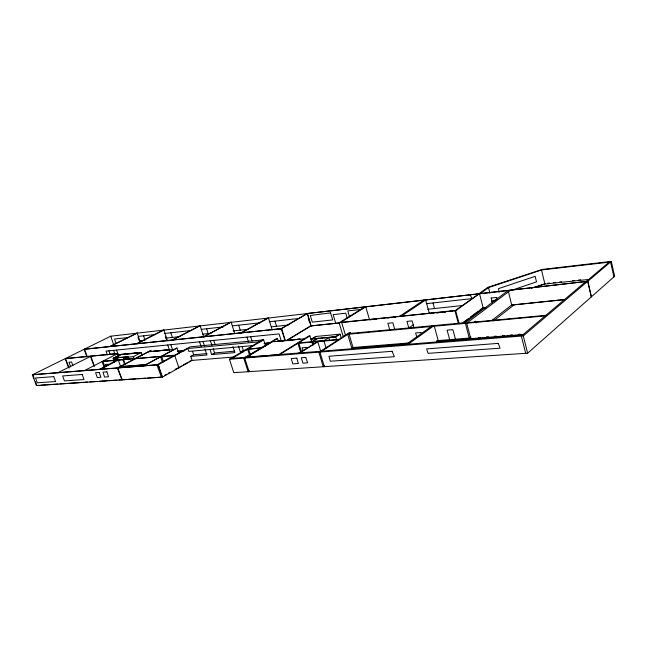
<?xml version="1.0" encoding="UTF-8"?>
<svg xmlns="http://www.w3.org/2000/svg" width="647" height="647" viewBox="0 0 647 647"><rect width="100%" height="100%" fill="white"/><g stroke="black" fill="none" stroke-linecap="round" stroke-linejoin="round"><path stroke-width="0.97" d="M265.699 346.25L263.644 339.764L262.431 339.877L229.426 359.255L233.802 372.672L527.645 353.197L614.65 276.237L611.286 261.404L542.275 269.427L487.838 287.325L478.82 293.811M229.426 359.255L523.277 335.914L587.824 281.186L591.415 296.747M611.286 261.404L587.84 281.259L110.718 336.197L32.35 374.823L36.402 385.596L162.429 377.152L192.094 360.411L233.842 357.015M585.98 281.405L521.345 336.068L525.712 353.319M586.303 281.437L609.053 262.189L610.542 262.003L613.906 276.835L614.65 276.237M471.477 338.146L470.781 338.688L466.665 323.209L510.588 290.228M493.564 320.888L514.252 304.729M436.693 340.71L469.204 338.066L470.79 336.828M491.712 320.548L511.696 304.996L564.03 299.561M473.644 322.756L475.747 321.155L476.2 322.95M431.686 326.484L347.722 334.305L351.855 348.288L353.011 347.512L348.895 333.553L465.258 322.643L508.17 290.503M463.292 322.368L468.056 318.817M470.442 317.038L478.376 311.118M479.961 309.937L482.525 308.021L483.77 307.907M462.888 323.152L483.22 307.964M435.876 342.578L438.278 340.783L434.121 325.595L408.136 344.253M344.835 336.1L343.12 336.262L339.125 322.788L455.682 310.689L479.467 293.584L482.969 307.002M480.082 293.665L488.509 287.6L541.482 269.985L610.533 261.986M432.236 325.764L406.211 344.374M408.767 327.997L413.716 324.551M324.551 365.87L323.233 366.744L318.914 352.348L338.357 339.788L297.943 343.387L300.734 352.437M318.914 352.348L320.006 352.259L350.553 332.501L349.42 332.607L339.101 339.279L298.752 342.886L297.943 343.387M312.008 341.834L311.207 339.117L335.065 336.836L339.052 334.273M312.922 345.425L311.814 341.786L323.88 340.726L328.822 337.588L335.769 336.95L340.104 334.175L341.187 337.839M300.345 352.688L317.774 341.681L320.839 351.774M311.814 341.786L316.909 338.591M339.125 322.788L364.584 307.034M342.117 322.255L341.697 322.521L345.409 335.057M311.207 339.117L316.076 336.416L311.862 338.979M278.453 354.75L308.805 336.028L309.873 335.922L311.636 341.697M309.873 335.922L279.528 354.661L252.969 356.796M249.467 370.901L248.125 371.726L243.757 358.195L260.684 348.11L247.655 349.259L249.459 354.88M286.435 340.791L311.158 325.821L307.406 313.463L281.057 328.708M287.543 339.821L310.568 325.878M243.757 358.195L244.736 358.123L277.531 338.559L278.412 341.365M263.644 339.764L232.014 358.357L522.501 335.089M247.655 349.259L261.437 347.641L276.512 338.656L277.531 338.559M238.484 346.121L240.425 352.13L243.321 350.431L246.297 350.173M86.876 356.829L84.167 349.323L281.655 328.644L84.498 349.162L86.868 355.721M209.976 349.388L211.698 354.588L214.61 352.93L234.74 351.175M161.394 377.12L156.922 364.851L173.558 355.737M164.831 375.187L166.546 374.217M168.26 373.246L169.975 372.284M175.127 369.38L176.841 368.418M179.842 366.881L181.516 365.943M183.198 364.997L187.387 362.627M189.061 361.681L190.744 360.743M161.435 374.192L162.098 377.233L158.143 364.641L158.814 366.574M241.42 332.833L268.44 317.887L272.201 329.865M241.38 332.712L268.44 317.887M234.796 333.803L231.141 322.093L204.064 336.723M192.094 360.411L190.744 356.384L193.663 354.75L206.991 353.594M178.79 353.48L176.938 348.005L144.144 365.765L143.424 364.835L141.006 366.162L146.238 364.633L120.14 366.72L117.73 368.014M32.35 374.823L158.159 364.754L187.816 348.507L259.762 341.753L262.884 339.918L190.081 346.857L174.868 355.187L135.474 358.656M121.935 379.749L117.39 368.022L135.142 358.689M122.267 379.724L117.722 367.997L151.147 350.367L135.482 358.301L102.881 361.196L104.895 366.817M203.732 337.022L200.117 325.684L172.733 339.982M203.999 336.505L231.141 322.093M162.494 362.433L160.585 356.893L161.572 356.36L163.473 361.899M143.472 365.838L176.938 348.005M153.015 351.305L169.498 349.663L153.032 351.353M172.668 339.78L200.117 325.684M140.051 352.801L140.69 352.461L120.544 354.637L140.067 352.866M127.095 357.233L133.363 356.634L141.272 352.478L142.267 355.332M99.598 369.34L116.945 360.185L118.272 360.064L120.811 367.221M99.557 369.235L100.883 369.13L118.272 360.064M114.155 362.183L113.484 360.29L118.215 357.84L113.168 358.292L114.163 361.107M113.168 358.292L120.803 354.346L141.272 352.478M114.6 360.007L113.929 358.131L121.215 354.394M121.418 354.289L114.373 357.937L128.155 356.683L122.833 359.465L113.484 360.29M136.881 343.711L163.82 329.946L167.492 340.743M84.506 370.545L117.803 353.521L65.525 358.519L69.043 368.119M136.832 343.581L163.82 329.946M57.882 372.696L90.815 356.262L94.365 366.121M137.14 333.059L110.16 346.404L137.14 333.059L139.849 340.88M511.72 290.236L536.509 281.898L535.166 276.318L498.513 288.635L499.055 292.484M492.132 301.648L494.963 300.709M534.543 287.494L544.911 284.041L588.907 279.439M491.461 301.356L496.217 299.787M531.43 288.174L544.75 283.774M479.467 293.584L454.954 310.762L458.432 323.767M361.835 309.323L347.795 310.916L349.526 316.795M128.567 337.491L114.527 339.06L116.064 343.42M138.296 336.4L155.482 334.483M164.233 333.504L191.116 330.504M201.33 329.355L223.086 326.929M232.37 325.894L260.094 322.796M269.645 321.729L299.61 318.381M426.357 303.686L471.259 298.688M491.178 298.065L496.718 297.45L497.195 299.246M427.643 309.274L463.001 305.473M139.259 340.945L144.111 340.427M165.802 338.106L180.109 336.586M202.915 334.151L211.084 333.278M233.082 330.924L248.044 329.331M271.255 326.848L288.384 325.02M547.702 283.249L549.691 283.046M553.686 282.626L555.684 282.415M559.679 281.995L561.669 281.785M572.652 280.636L574.649 280.426M578.644 280.005L580.634 279.803M455.351 310.479L340.775 322.4L365.765 306.775L369.542 319.861L371.54 319.658M168.374 340.694L173.267 340.185M236.867 333.537L240.789 333.124M274.166 329.663L278.978 329.218M280.07 329.048L282.035 328.846M310.455 325.951L339.562 322.869M430.425 313.431L433.433 313.124M436.442 312.808L439.442 312.493M442.451 312.186L445.459 311.87M448.46 311.563L451.469 311.247M339.643 322.966L310.956 325.942L307.276 313.577M374.54 319.343L376.538 319.133M381.528 318.615L383.525 318.413M387.521 318L389.518 317.79M393.505 317.378L395.503 317.167M431.379 313.447L433.353 313.237M437.315 312.833L439.289 312.622M443.244 312.218L445.225 312.008M450.166 311.498L452.148 311.288M482.347 308.158L485.897 307.786M511.518 305.133L564.685 299.618M148.236 351.806L173.881 349.388M315.898 336.464L340.104 334.175M467.377 322.699L546.084 315.315L545.437 315.865L433.684 326.298M304.268 338.826L272.169 341.802L246.103 357.346L251.004 356.95M312.323 338.753L318.227 338.211L312.655 341.729L313.488 344.455M177.674 351.24L182.559 350.787M266.16 343.096L269.136 342.821M317.976 338.405L335.073 336.82M141.345 354.726L143.327 354.548M177.318 351.418L184.274 350.779M264.008 343.452L269.856 342.918M113.929 358.131L127.718 356.877L122.825 359.433L124.693 364.754M253.834 345.506L188.875 351.41L187.816 348.507M317.774 341.681L298.599 353.278L299.512 353.205M160.893 356.416L102.08 361.608L104.094 367.229M160.585 356.893L174.803 355.648L178.944 367.836L177.707 367.933M190.744 356.384L206.935 355.001L204.929 348.951M211.698 354.588L234.861 352.607L232.92 346.63M240.425 352.13L243.409 351.871M108.51 364.18L105.396 364.447L106.027 366.202M306.67 347.399L302.109 347.787L302.982 350.625M353.011 347.512L409.195 342.942M478.448 337.58L480.438 337.419M486.407 336.941L488.404 336.78M494.373 336.294L496.37 336.133M502.339 335.647L504.328 335.486M510.305 335L512.295 334.839M518.271 334.353L520.261 334.192M120.14 366.72L143.432 364.851M351.855 348.288L407.691 343.783M437.485 341.373L523.585 334.434M32.787 374.662L158.151 364.665M36.839 385.426L38.844 385.288M40.858 385.159L57.947 384.019M59.961 383.881L87.677 382.037M89.86 381.892L96.815 381.423M99.8 381.229L107.079 380.743M109.06 380.606L116.986 380.08M118.967 379.951L126.181 379.465M128.138 379.336L135.975 378.81M137.932 378.681L145.761 378.163M147.718 378.034L155.401 377.516M157.399 377.387L162.421 377.047M470.037 294.878L471.995 298.316M202.875 341.487L204.654 346.064M213.639 340.411L215.063 344.115M33.126 375.551L34.137 378.244M35.488 381.835L36.499 384.528M72.933 365.773L71.55 361.988L68.954 362.223L70.677 366.938M68.436 367.391L65.234 358.664L117.503 353.674L118.49 356.457M170.792 344.673L172.709 350.011M90.806 357.193L94.033 366.145M199.527 341.818L201.16 346.396M107.378 354.912L106.027 351.111L279.067 333.909L281.275 340.961M210.307 340.743L211.957 345.369M113.549 350.367L115.029 354.548M108.914 350.828L110.265 354.637M125.3 364.69L123.431 359.384L127.702 357.152L128.624 359.789M116.557 350.067L118.781 356.303M117.705 353.569L118.684 356.343M110.718 336.197L113.953 345.393M133.363 356.634L133.986 358.406M250.624 336.731L252.104 341.018M138.013 337.362L138.943 340.047M158.159 364.754L162.429 377.152M165.373 336.311L166.902 340.807M167.727 344.98L169.538 350.302M170.792 332.768L172.361 337.41M192.531 351.386L193.663 354.75M206.587 328.773L208.172 333.585M213.195 348.628L214.61 352.93M244.736 358.123L249.103 371.661M248.456 348.79L250.559 355.34M238.646 325.19L240.247 330.164M242.18 346.889L243.321 350.431M246.976 337.095L248.521 341.907M274.926 321.138L276.536 326.29M285.311 340.403L281.639 328.595L307.406 313.463L587.662 281.324L591.293 296.852M281.324 328.838L284.987 340.597M298.752 342.886L301.542 351.928M320.006 352.259L324.382 366.671M308.271 318.308L309.42 322.093M323.88 340.726L326.096 348.078M143.602 335.809L144.96 340.338M335.696 323.274L333.116 314.612L345.765 313.197L347.018 317.58M328.822 337.588L329.638 340.33M335.769 336.95L336.586 339.707M394.791 329.541L392.834 322.788L387.877 323.282L389.793 330.002M414.088 327.932L412.082 320.88L406.955 321.389L408.928 328.417M421.618 334.329L421.092 332.477L415.641 332.962L416.927 337.58M455.456 339.182L452.835 329.647L447.093 330.156L449.665 339.651M429.398 313.649L425.645 299.957L401.488 316.157L399.514 316.367L423.712 300.216M455.682 310.689L459.16 323.702M488.509 287.6L489.957 293.22M491.17 297.903L492.561 303.427M465.258 322.643L469.204 338.066M523.277 335.914L527.645 353.197M433.053 302.942L434.469 308.538M541.482 269.985L544.911 284.041M508.405 291.473L511.696 304.996M299.941 339.101L276.059 341.543L299.941 339.101M330.536 312.873L310.317 315.493L312.242 322.109L332.752 319.917L330.536 312.873M296.787 358.147L291.231 358.608L292.792 363.889L298.388 363.493L296.787 358.147M305.78 357.411L301.267 357.783L302.99 363.169L307.624 362.838L305.78 357.411M392.122 351.289L328.935 356.262L330.261 361.236L394.322 356.699L392.122 351.289M99.209 372.437L95.57 372.712L97.309 377.549L100.883 377.298L99.209 372.437M106.917 371.847L102.97 372.146L104.539 377.039L108.494 376.756L106.917 371.847M498.255 343.379L426.616 348.911L428.096 353.343L500.091 348.191L498.255 343.379M53.758 376.627L35.496 378.01L37.3 382.806L55.585 381.536L53.758 376.627M82.177 374.476L62.63 375.956L64.457 380.913L84.021 379.546L82.177 374.476"/></g></svg>
